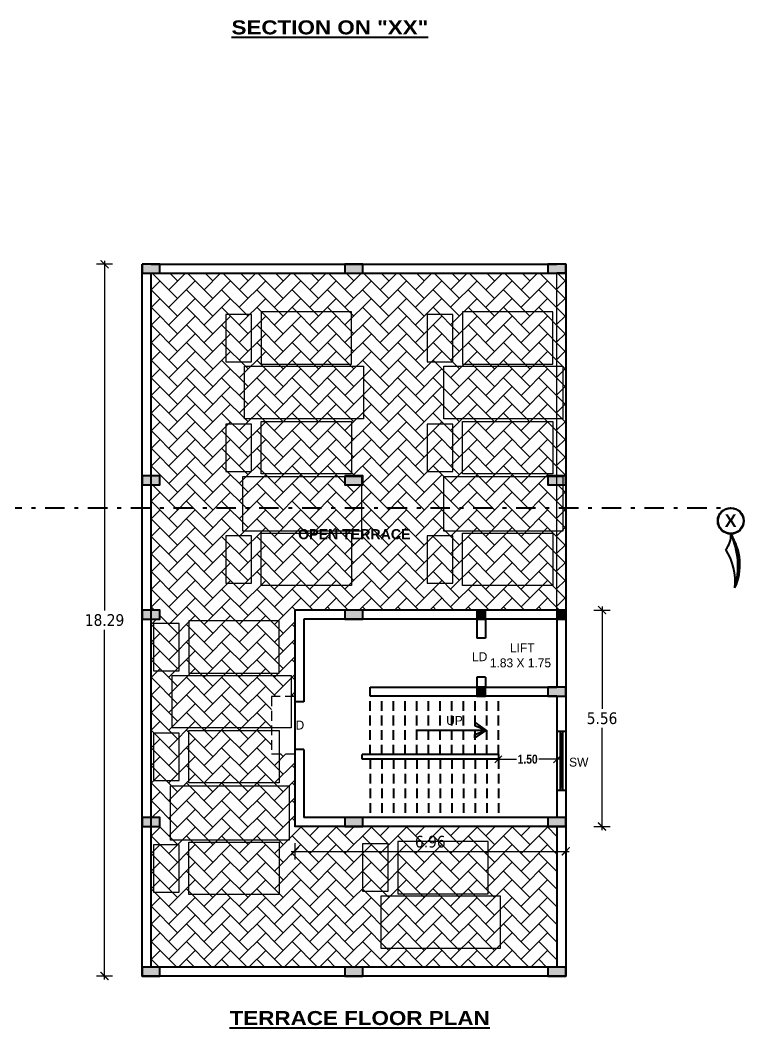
# Model space of a CAD drawing. Header units: metres. Extents: x 2770 to 3790, y -2264 to -643.
# Drawn here: x 3758.31 to 3776.91, y -2261.24 to -2235.36 of the extents above; entities that cross this region are included whole.
import ezdxf

# ---------------------------------------------------------------- set-up
doc = ezdxf.new("R2010")
doc.units = ezdxf.units.M
doc.header["$MEASUREMENT"] = 0
doc.header["$PDMODE"] = 2
for name, pattern in [('( Hidden )', [0.375, 0.25, -0.125]), ('DASHDOT', [1, 0.5, -0.25, 0, -0.25]), ('HIDDEN', [0.375, 0.25, -0.125])]:
    doc.linetypes.add(name, pattern=pattern)
for name, color, linetype in [('BLK_1_FLR_5_ROOF_AREA', 54, 'Continuous'), ('SOLAR_PANEL', 3, 'Continuous'), ('SOLAR_WATER_HEATER', 1, 'Continuous')]:
    doc.layers.add(name, color=color, linetype=linetype)
doc.styles.add('CEN-GOT', font='arialbd.ttf')
doc.styles.add('CGR', font='ariblk.ttf')
doc.styles.add('STYLE1', font='tahoma.ttf', dxfattribs={"height": 0.4})
doc.styles.add('STYLE2', font='tahoma.ttf', dxfattribs={"height": 0.3})
doc.styles.add('SVN RM', font='ARIALNB.TTF')
doc.dimstyles.new('STY', dxfattribs={"dimscale": 0.9, "dimtxt": 0.23, "dimasz": 0.18, "dimexe": 0.15, "dimexo": 0.6, "dimgap": 0.1, "dimtad": 1, "dimtih": 1, "dimtoh": 1, "dimzin": 0, "dimdsep": 46, "dimtxsty": 'STYLE1', "dimblk": 'CLOSEDBLANK', "dimcen": 0.09375, "dimdle": 0.1, "dimse1": 1, "dimse2": 1, "dimadec": 0, "dimazin": 0, "dimtfac": 1, "dimtmove": 2, "dimatfit": 2, "dimfxl": 0, "dimtolj": 1, "dimtzin": 0, "dimarcsym": 0})
doc.dimstyles.new('SVN - RM', dxfattribs={"dimtxt": 0.28, "dimasz": 0.18, "dimexe": 0.065, "dimexo": 0.15, "dimgap": 0.05, "dimtad": 1, "dimlfac": -1, "dimzin": 4, "dimdsep": 46, "dimtxsty": 'SVN RM', "dimcen": 0.09, "dimdle": 0.1, "dimclrd": 8, "dimclre": 8, "dimclrt": 3, "dimadec": 0, "dimazin": 0, "dimtfac": 0.5, "dimtofl": 0, "dimtmove": 2, "dimatfit": 3, "dimfxl": 0, "dimtolj": 1, "dimtzin": 0, "dimlwd": -1, "dimlwe": -1, "dimarcsym": 0})

# ---------------------------------------------------------------- blocks, each defined once
blk = doc.blocks.new('_OBLIQUE')
at = {"color": 0, "linetype": 'ByBlock'}
blk.add_line((-0.5, -0.5), (0.5, 0.5), dxfattribs=at)
blk = doc.blocks.new('*D351')
at = {"color": 8}
for p, q in [((3770.501, -2254.341), (3771.061, -2254.341)), ((3770.601, -2254.341), (3770.601, -2254.406)), ((3772.201, -2254.341), (3771.641, -2254.341)), ((3772.101, -2254.341), (3772.101, -2254.406))]:
    blk.add_line(p, q, dxfattribs=at)
at = {"layer": 'Defpoints', "color": 0, "linetype": 'ByBlock', "lineweight": -3}
for p in [(3770.601, -2254.341), (3772.101, -2254.341), (3772.101, -2254.341)]:
    blk.add_point(p, dxfattribs=at)
at = {"color": 8, "linetype": 'ByBlock', "xscale": 0.18, "yscale": 0.18, "zscale": 0.18, "rotation": 180}
blk.add_blockref('_OBLIQUE', (3770.601, -2254.341), dxfattribs=at)
at = {"color": 8, "linetype": 'ByBlock', "xscale": 0.18, "yscale": 0.18, "zscale": 0.18}
blk.add_blockref('_OBLIQUE', (3772.101, -2254.341), dxfattribs=at)
at = {"color": 4, "linetype": 'ByBlock', "lineweight": 40, "insert": (3771.351, -2254.341), "char_height": 0.23, "attachment_point": 5, "style": 'SVN RM'}
blk.add_mtext('\\A1;1.50', dxfattribs=at)
blk = doc.blocks.new('_ArchTick')
at = {"color": 0, "lineweight": 0, "const_width": 0.15}
blk.add_lwpolyline([(-0.5, -0.5), (0.5, 0.5)], dxfattribs=at)
blk = doc.blocks.new('*D375')
at = {"color": 0, "lineweight": -2}
for p, q in [((3760.479, -2241.536), (3760.479, -2250.522)), ((3760.686, -2241.626), (3760.272, -2241.626)), ((3760.479, -2260.001), (3760.479, -2251.016)), ((3760.686, -2259.911), (3760.272, -2259.911))]:
    blk.add_line(p, q, dxfattribs=at)
at = {"layer": 'Defpoints', "color": 0, "linetype": 'ByBlock', "lineweight": -3}
for p in [(3762.974, -2241.626), (3760.479, -2259.911), (3762.974, -2259.911)]:
    blk.add_point(p, dxfattribs=at)
at = {"color": 0, "linetype": 'ByBlock', "lineweight": -2, "xscale": 0.207, "yscale": 0.207, "zscale": 0.207}
for p, rotation in [((3760.479, -2241.626), 90), ((3760.479, -2259.911), 270)]:
    blk.add_blockref('_ArchTick', p, dxfattribs=dict(at, rotation=rotation))
at = {"color": 0, "linetype": 'ByBlock', "lineweight": -3, "insert": (3760.479, -2250.769), "char_height": 0.3, "attachment_point": 5, "style": 'STYLE2'}
blk.add_mtext('\\A1;18.29', dxfattribs=at)
blk = doc.blocks.new('*D376')
at = {"color": 0, "lineweight": -2}
for p, q in [((3773.055, -2250.511), (3773.469, -2250.511)), ((3773.262, -2250.421), (3773.262, -2253.046)), ((3773.262, -2256.161), (3773.262, -2253.537)), ((3773.055, -2256.071), (3773.469, -2256.071))]:
    blk.add_line(p, q, dxfattribs=at)
at = {"layer": 'Defpoints', "color": 0, "linetype": 'ByBlock', "lineweight": -3}
for p in [(3771.77, -2250.511), (3771.675, -2256.071), (3773.262, -2256.071)]:
    blk.add_point(p, dxfattribs=at)
at = {"color": 0, "linetype": 'ByBlock', "lineweight": -2, "xscale": 0.207, "yscale": 0.207, "zscale": 0.207}
for p, rotation in [((3773.262, -2250.511), 90), ((3773.262, -2256.071), 270)]:
    blk.add_blockref('_ArchTick', p, dxfattribs=dict(at, rotation=rotation))
at = {"color": 0, "linetype": 'ByBlock', "lineweight": -3, "insert": (3773.262, -2253.291), "char_height": 0.3, "attachment_point": 5, "style": 'STYLE2'}
blk.add_mtext('\\A1;5.56', dxfattribs=at)
blk = doc.blocks.new('*D377')
at = {"color": 0, "lineweight": -2}
for p, q in [((3765.367, -2256.501), (3765.367, -2256.915)), ((3772.331, -2256.501), (3772.331, -2256.915)), ((3765.277, -2256.708), (3772.421, -2256.708))]:
    blk.add_line(p, q, dxfattribs=at)
at = {"layer": 'Defpoints', "color": 0, "linetype": 'ByBlock', "lineweight": -3}
for p in [(3772.331, -2255.468), (3765.367, -2255.857), (3772.331, -2256.708)]:
    blk.add_point(p, dxfattribs=at)
at = {"color": 0, "linetype": 'ByBlock', "lineweight": -2, "xscale": 0.207, "yscale": 0.207, "zscale": 0.207, "rotation": 180}
blk.add_blockref('_ArchTick', (3765.367, -2256.708), dxfattribs=at)
at = {"color": 0, "linetype": 'ByBlock', "lineweight": -2, "xscale": 0.207, "yscale": 0.207, "zscale": 0.207}
blk.add_blockref('_ArchTick', (3772.331, -2256.708), dxfattribs=at)
at = {"color": 0, "linetype": 'ByBlock', "lineweight": -3, "insert": (3768.849, -2256.462), "char_height": 0.3, "attachment_point": 5, "style": 'STYLE2'}
blk.add_mtext('\\A1;6.96', dxfattribs=at)

msp = doc.modelspace()

# ---------------------------------------------------------------- hatches: boundary and pattern name
at = {"linetype": 'ByBlock', "lineweight": 40}
h = msp.add_hatch(color=7, dxfattribs=at)
h.dxf.hatch_style = 1
h.paths.add_polyline_path([(3761.44324, -2241.62606), (3761.44324, -2241.85606), (3761.90324, -2241.85606), (3761.90324, -2241.62606)])
h = msp.add_hatch(color=7, dxfattribs=at)
h.dxf.hatch_style = 1
h.paths.add_polyline_path([(3766.65709, -2241.62606), (3766.65709, -2241.85606), (3767.11709, -2241.85606), (3767.11709, -2241.62606)])
h = msp.add_hatch(color=7, dxfattribs=at)
h.dxf.hatch_style = 1
h.paths.add_polyline_path([(3771.87093, -2241.62606), (3771.87093, -2241.85606), (3772.33093, -2241.85606), (3772.33093, -2241.62606)])
at = {"linetype": 'ByBlock', "lineweight": -3}
h = msp.add_hatch(dxfattribs=at)
h.set_pattern_fill('AR-HBONE', scale=0.08)
h.set_pattern_definition([(45, (-15.74317, 3.71608), (0, 0.45254834), [0.96, -0.32]), (135, (-15.5169, 3.94235), (0, 0.45254834), [0.96, -0.32])])
h.paths.add_polyline_path([(3765.36709, -2250.51149), (3770.04093, -2250.51149), (3770.04093, -2250.51149), (3770.27093, -2250.51149), (3772.10093, -2250.51149), (3772.33093, -2250.51149), (3772.33093, -2247.47848), (3761.67324, -2247.47848), (3761.67324, -2250.51149), (3761.90324, -2250.51149), (3761.90324, -2250.74149), (3761.67324, -2250.74149), (3761.67324, -2255.84149), (3761.90324, -2255.84149), (3761.90324, -2256.07149), (3761.67324, -2256.07149), (3761.67324, -2259.68148), (3761.90324, -2259.68148), (3771.87093, -2259.68149), (3771.87093, -2259.68148), (3772.10093, -2259.68148), (3772.10093, -2256.07149), (3771.87093, -2256.07149), (3765.36709, -2256.07149), (3765.36709, -2254.2053), (3764.76709, -2254.2053), (3764.76709, -2252.72782), (3765.36709, -2252.72782)])
h.paths.add_polyline_path([(3772.33093, -2242.23553), (3761.67324, -2242.23553), (3761.67324, -2247.06539), (3761.90324, -2247.06539), (3761.90324, -2247.29539), (3761.67324, -2247.29539), (3761.67324, -2247.47848), (3772.33093, -2247.47848), (3772.33093, -2247.29539), (3771.87093, -2247.29539), (3771.87093, -2247.06539), (3772.33093, -2247.06539)])
h.paths.add_polyline_path([(3767.11709, -2247.06539), (3767.11709, -2247.29539), (3766.65709, -2247.29539), (3766.65709, -2247.06539)], flags=16)
h.paths.add_polyline_path([(3772.33093, -2241.85606), (3771.87093, -2241.85606), (3761.67324, -2241.85606), (3761.67324, -2242.23553), (3772.33093, -2242.23553)])
at = {"linetype": 'ByBlock', "lineweight": 40}
h = msp.add_hatch(color=7, dxfattribs=at)
h.dxf.hatch_style = 1
h.paths.add_polyline_path([(3761.44324, -2247.06539), (3761.44324, -2247.29539), (3761.90324, -2247.29539), (3761.90324, -2247.06539)])
h = msp.add_hatch(color=7, dxfattribs=at)
h.dxf.hatch_style = 1
h.paths.add_polyline_path([(3766.65709, -2247.06539), (3766.65709, -2247.29539), (3767.11709, -2247.29539), (3767.11709, -2247.06539)])
h = msp.add_hatch(color=7, dxfattribs=at)
h.dxf.hatch_style = 1
h.paths.add_polyline_path([(3771.87093, -2247.06539), (3771.87093, -2247.29539), (3772.33093, -2247.29539), (3772.33093, -2247.06539)])
at = {"lineweight": 40, "ltscale": 1.5}
msp.add_hatch(color=7, dxfattribs=at).paths.add_polyline_path([(3776.67774, -2249.94126, 0.18028788), (3776.57069, -2248.5553, -0.2555509)])
msp.add_hatch(color=7, dxfattribs=at).paths.add_polyline_path([(3776.67774, -2249.94126, 0.18028788), (3776.57069, -2248.5553, -0.2555509)])
at = {"linetype": 'ByBlock', "lineweight": 40}
h = msp.add_hatch(color=7, dxfattribs=at)
h.dxf.hatch_style = 1
h.paths.add_polyline_path([(3761.44324, -2250.51149), (3761.44324, -2250.74149), (3761.90324, -2250.74149), (3761.90324, -2250.51149)])
h = msp.add_hatch(color=7, dxfattribs=at)
h.dxf.hatch_style = 1
h.paths.add_polyline_path([(3766.65709, -2250.51149), (3766.65709, -2250.74149), (3767.11709, -2250.74149), (3767.11709, -2250.51149)])
h = msp.add_hatch(color=7, dxfattribs=at)
h.dxf.hatch_style = 1
h.paths.add_polyline_path([(3770.04093, -2250.51149), (3770.04093, -2250.74149), (3770.27093, -2250.74149), (3770.27093, -2250.51149)])
h = msp.add_hatch(color=7, dxfattribs=at)
h.dxf.hatch_style = 1
h.paths.add_polyline_path([(3772.10093, -2250.51149), (3772.10093, -2250.74149), (3772.33093, -2250.74149), (3772.33093, -2250.51149)])
h = msp.add_hatch(color=7, dxfattribs=at)
h.dxf.hatch_style = 1
h.paths.add_polyline_path([(3770.04093, -2252.49149), (3770.04093, -2252.72149), (3770.27093, -2252.72149), (3770.27093, -2252.49149)])
h = msp.add_hatch(color=7, dxfattribs=at)
h.dxf.hatch_style = 1
h.paths.add_polyline_path([(3771.87093, -2252.49149), (3771.87093, -2252.72149), (3772.33093, -2252.72149), (3772.33093, -2252.49149)])
h = msp.add_hatch(color=7, dxfattribs=at)
h.dxf.hatch_style = 1
h.paths.add_polyline_path([(3771.87093, -2252.49149), (3771.87093, -2252.72149), (3772.33093, -2252.72149), (3772.33093, -2252.49149)])
h = msp.add_hatch(color=7, dxfattribs=at)
h.dxf.hatch_style = 1
h.paths.add_polyline_path([(3761.44324, -2255.84149), (3761.44324, -2256.07149), (3761.90324, -2256.07149), (3761.90324, -2255.84149)])
h = msp.add_hatch(color=7, dxfattribs=at)
h.dxf.hatch_style = 1
h.paths.add_polyline_path([(3766.65709, -2255.84149), (3766.65709, -2256.07149), (3767.11709, -2256.07149), (3767.11709, -2255.84149)])
h = msp.add_hatch(color=7, dxfattribs=at)
h.dxf.hatch_style = 1
h.paths.add_polyline_path([(3771.87093, -2255.84149), (3771.87093, -2256.07149), (3772.33093, -2256.07149), (3772.33093, -2255.84149)])
h = msp.add_hatch(color=7, dxfattribs=at)
h.dxf.hatch_style = 1
h.paths.add_polyline_path([(3771.87093, -2255.84149), (3771.87093, -2256.07149), (3772.33093, -2256.07149), (3772.33093, -2255.84149)])
h = msp.add_hatch(color=7, dxfattribs=at)
h.dxf.hatch_style = 1
h.paths.add_polyline_path([(3761.44324, -2259.68148), (3761.44324, -2259.91148), (3761.90324, -2259.91148), (3761.90324, -2259.68148)])
h = msp.add_hatch(color=7, dxfattribs=at)
h.dxf.hatch_style = 1
h.paths.add_polyline_path([(3766.65709, -2259.68149), (3766.65709, -2259.91149), (3767.11709, -2259.91149), (3767.11709, -2259.68149)])
h = msp.add_hatch(color=7, dxfattribs=at)
h.dxf.hatch_style = 1
h.paths.add_polyline_path([(3771.87093, -2259.68148), (3771.87093, -2259.91148), (3772.33093, -2259.91148), (3772.33093, -2259.68148)])
h = msp.add_hatch(color=7, dxfattribs=at)
h.dxf.hatch_style = 1
h.paths.add_polyline_path([(3771.87093, -2259.68149), (3771.87093, -2259.91149), (3772.33093, -2259.91149), (3772.33093, -2259.68149)])

# ---------------------------------------------------------------- linework, layer by layer
at = {"color": 7, "linetype": 'ByBlock', "lineweight": 40}
for p, q in [((3761.44324, -2259.91149), (3761.44324, -2241.62606)), ((3772.33093, -2241.62606), (3772.33093, -2259.91149)), ((3761.67324, -2259.68149), (3761.67324, -2241.85606)), ((3772.10093, -2241.84754), (3772.32954, -2241.84754)), ((3772.10093, -2250.51149), (3765.36709, -2250.51149)), ((3765.36709, -2250.51149), (3765.36709, -2256.07149)), ((3765.59709, -2250.74149), (3765.59709, -2252.87149)), ((3770.04093, -2250.74149), (3765.59709, -2250.74149)), ((3770.04093, -2250.74149), (3770.04093, -2251.23149)), ((3770.27093, -2250.74149), (3770.27093, -2251.23149)), ((3772.10093, -2250.74149), (3770.27093, -2250.74149)), ((3772.10093, -2250.74149), (3772.10093, -2252.49149)), ((3770.27093, -2251.23149), (3770.04093, -2251.23149)), ((3770.04093, -2252.23149), (3770.04093, -2252.49149)), ((3770.27093, -2252.23149), (3770.04093, -2252.23149)), ((3770.27093, -2252.23149), (3770.27093, -2252.49149)), ((3767.30093, -2252.72149), (3767.30093, -2252.49149)), ((3765.59709, -2252.87149), (3765.36709, -2252.87149)), ((3772.10093, -2252.72149), (3767.30093, -2252.72149)), ((3772.10093, -2252.72149), (3772.10093, -2255.84149)), ((3772.10093, -2253.62061), (3772.32954, -2253.62061)), ((3772.19297, -2255.14061), (3772.19297, -2253.62061)), ((3772.25697, -2253.70182), (3772.19297, -2253.70182)), ((3772.25697, -2255.14061), (3772.25697, -2253.62061)), ((3765.59709, -2254.09149), (3765.36709, -2254.09149)), ((3765.59709, -2254.09149), (3765.59709, -2255.84149)), ((3770.60093, -2254.22149), (3767.10093, -2254.22149)), ((3767.10093, -2254.34149), (3767.10093, -2254.22149)), ((3770.60093, -2254.34149), (3767.10093, -2254.34149)), ((3772.10093, -2254.32149), (3772.10093, -2255.84149)), ((3772.10093, -2254.32149), (3772.10093, -2255.84149)), ((3772.10093, -2255.14061), (3772.32954, -2255.14061)), ((3772.19297, -2255.0594), (3772.25697, -2255.0594)), ((3772.10093, -2256.07149), (3765.36709, -2256.07149)), ((3772.10093, -2255.84149), (3765.59709, -2255.84149)), ((3772.10093, -2255.84149), (3767.10093, -2255.84149)), ((3770.04093, -2256.07149), (3767.10093, -2256.07149)), ((3772.10093, -2256.07149), (3769.96093, -2256.07149)), ((3772.10093, -2255.84149), (3770.27093, -2255.84149)), ((3772.10093, -2256.07149), (3770.27093, -2256.07149)), ((3772.33093, -2255.84149), (3771.87093, -2255.84149)), ((3772.33093, -2255.84149), (3771.87093, -2255.84149)), ((3772.33093, -2256.07149), (3771.87093, -2256.07149)), ((3772.33093, -2256.07149), (3771.87093, -2256.07149)), ((3772.10093, -2256.07149), (3772.10093, -2259.68149)), ((3771.87093, -2259.68149), (3761.90324, -2259.68149)), ((3772.33093, -2259.68149), (3771.87093, -2259.68149)), ((3772.33093, -2259.91149), (3761.44324, -2259.91149))]:
    msp.add_line(p, q, dxfattribs=at)
at = {"color": 7, "linetype": 'DASHDOT', "lineweight": 40}
msp.add_line((3739.15296, -2247.88394), (3776.57023, -2247.88394), dxfattribs=at)
at = {"color": 7, "linetype": 'HIDDEN', "lineweight": 40}
for p, q in [((3767.30093, -2254.22149), (3767.30093, -2252.72149)), ((3767.60093, -2254.22149), (3767.60093, -2252.72149)), ((3767.90093, -2254.22149), (3767.90093, -2252.72149)), ((3768.20093, -2254.22149), (3768.20093, -2252.72149)), ((3768.50093, -2254.22149), (3768.50093, -2252.72149)), ((3768.80093, -2254.22149), (3768.80093, -2252.72149)), ((3769.10093, -2254.22149), (3769.10093, -2252.72149)), ((3769.40093, -2254.22149), (3769.40093, -2252.72149)), ((3769.70093, -2254.22149), (3769.70093, -2252.72149)), ((3770.00093, -2254.22149), (3770.00093, -2252.72149)), ((3770.30093, -2254.22149), (3770.30093, -2252.72149)), ((3770.60093, -2254.22149), (3770.60093, -2252.72149)), ((3767.30093, -2254.34149), (3767.30093, -2255.84149)), ((3767.60093, -2254.34149), (3767.60093, -2255.84149)), ((3767.90093, -2254.34149), (3767.90093, -2255.84149)), ((3768.20093, -2254.34149), (3768.20093, -2255.84149)), ((3768.50093, -2254.34149), (3768.50093, -2255.84149)), ((3768.80093, -2254.34149), (3768.80093, -2255.84149)), ((3769.10093, -2254.34149), (3769.10093, -2255.84149)), ((3769.40093, -2254.34149), (3769.40093, -2255.84149)), ((3769.70093, -2254.34149), (3769.70093, -2255.84149)), ((3770.00093, -2254.34149), (3770.00093, -2255.84149)), ((3770.30093, -2254.34149), (3770.30093, -2255.84149)), ((3770.60093, -2254.34149), (3770.60093, -2255.84149))]:
    msp.add_line(p, q, dxfattribs=at)
at = {"color": 7, "lineweight": 40}
msp.add_line((3768.48093, -2253.59149), (3770.28093, -2253.59149), dxfattribs=at)
at = {"color": 7, "linetype": 'ByBlock', "lineweight": 40}
for points in [[(3761.44324, -2241.62606), (3761.44324, -2241.85606), (3761.90324, -2241.85606), (3761.90324, -2241.62606), (3761.44324, -2241.62606)], [(3761.67324, -2241.62606), (3772.10093, -2241.62606)], [(3766.65709, -2241.62606), (3766.65709, -2241.85606), (3767.11709, -2241.85606), (3767.11709, -2241.62606), (3766.65709, -2241.62606)], [(3771.87093, -2241.62606), (3771.87093, -2241.85606), (3772.33093, -2241.85606), (3772.33093, -2241.62606), (3771.87093, -2241.62606)], [(3761.67324, -2241.85606), (3772.10093, -2241.85606)], [(3761.44324, -2247.06539), (3761.44324, -2247.29539), (3761.90324, -2247.29539), (3761.90324, -2247.06539), (3761.44324, -2247.06539)], [(3766.65709, -2247.06539), (3766.65709, -2247.29539), (3767.11709, -2247.29539), (3767.11709, -2247.06539), (3766.65709, -2247.06539)], [(3771.87093, -2247.06539), (3771.87093, -2247.29539), (3772.33093, -2247.29539), (3772.33093, -2247.06539), (3771.87093, -2247.06539)], [(3761.44324, -2250.51149), (3761.44324, -2250.74149), (3761.90324, -2250.74149), (3761.90324, -2250.51149), (3761.44324, -2250.51149)], [(3766.65709, -2250.51149), (3766.65709, -2250.74149), (3767.11709, -2250.74149), (3767.11709, -2250.51149), (3766.65709, -2250.51149)], [(3770.04093, -2250.51149), (3770.04093, -2250.74149), (3770.27093, -2250.74149), (3770.27093, -2250.51149), (3770.04093, -2250.51149)], [(3772.10093, -2250.51149), (3772.10093, -2250.74149), (3772.33093, -2250.74149), (3772.33093, -2250.51149), (3772.10093, -2250.51149)], [(3767.30093, -2252.49149), (3770.04093, -2252.49149)], [(3770.04093, -2252.49149), (3770.04093, -2252.72149), (3770.27093, -2252.72149), (3770.27093, -2252.49149), (3770.04093, -2252.49149)], [(3770.27093, -2252.49149), (3772.10093, -2252.49149)], [(3771.87093, -2252.49149), (3771.87093, -2252.72149), (3772.33093, -2252.72149), (3772.33093, -2252.49149), (3771.87093, -2252.49149)], [(3771.87093, -2252.49149), (3771.87093, -2252.72149), (3772.33093, -2252.72149), (3772.33093, -2252.49149), (3771.87093, -2252.49149)], [(3770.60093, -2254.22149), (3770.60093, -2254.34149)], [(3761.44324, -2255.84149), (3761.44324, -2256.07149), (3761.90324, -2256.07149), (3761.90324, -2255.84149), (3761.44324, -2255.84149)], [(3766.65709, -2255.84149), (3766.65709, -2256.07149), (3767.11709, -2256.07149), (3767.11709, -2255.84149), (3766.65709, -2255.84149)], [(3771.87093, -2255.84149), (3771.87093, -2256.07149), (3772.33093, -2256.07149), (3772.33093, -2255.84149), (3771.87093, -2255.84149)], [(3771.87093, -2255.84149), (3771.87093, -2256.07149), (3772.33093, -2256.07149), (3772.33093, -2255.84149), (3771.87093, -2255.84149)], [(3761.44324, -2259.68148), (3761.44324, -2259.91148), (3761.90324, -2259.91148), (3761.90324, -2259.68148), (3761.44324, -2259.68148)], [(3766.65709, -2259.68149), (3766.65709, -2259.91149), (3767.11709, -2259.91149), (3767.11709, -2259.68149), (3766.65709, -2259.68149)], [(3771.87093, -2259.68148), (3771.87093, -2259.91148), (3772.33093, -2259.91148), (3772.33093, -2259.68148), (3771.87093, -2259.68148)], [(3771.87093, -2259.68149), (3771.87093, -2259.91149), (3772.33093, -2259.91149), (3772.33093, -2259.68149), (3771.87093, -2259.68149)]]:
    msp.add_lwpolyline(points, dxfattribs=at)
at = {"color": 7, "linetype": '( Hidden )', "lineweight": -3}
msp.add_lwpolyline([(3765.36709, -2252.72782), (3764.76709, -2252.72782), (3764.76709, -2254.2053), (3765.36709, -2254.2053)], dxfattribs=at)
at = {"color": 7, "lineweight": 40}
for points in [[(3770.28093, -2253.59149), (3769.98934, -2253.3917), (3769.98934, -2253.47733), (3770.28093, -2253.59149)], [(3770.28093, -2253.59149), (3769.98934, -2253.79127), (3769.98934, -2253.70564), (3770.28093, -2253.59149)]]:
    msp.add_lwpolyline(points, dxfattribs=at)
at = {"color": 7, "linetype": 'ByBlock', "lineweight": 40, "const_width": 0.01905}
msp.add_lwpolyline([(3772.22497, -2255.0594), (3772.22497, -2253.70182)], dxfattribs=at)
at = {"color": 7, "lineweight": 40, "ltscale": 1.5}
for radius in [0.33568, 0.32568]:
    msp.add_circle((3776.57023, -2248.21962), radius, dxfattribs=at)
for centre, radius, start, end in [((3776.03837, -2248.59937), 0.53415, 318.910039, 4.732354), ((3776.03837, -2248.59937), 0.53415, 318.910039, 4.732354), ((3774.76482, -2249.39189), 1.99024, 343.976593, 24.856391), ((3775.35691, -2249.34616), 1.4487, 335.746122, 33.086862), ((3774.76482, -2249.39189), 1.99024, 343.976593, 24.856391), ((3775.35691, -2249.34616), 1.4487, 335.746122, 33.086862), ((3775.07339, -2249.80098), 1.61047, 355.002685, 31.87919), ((3775.07339, -2249.80098), 1.61047, 355.002685, 31.87919)]:
    msp.add_arc(centre, radius, start, end, dxfattribs=at)
at = {"layer": 'BLK_1_FLR_5_ROOF_AREA', "color": 54, "linetype": 'ByBlock', "lineweight": -3}
msp.add_lwpolyline([(3765.36939, -2250.51607), (3772.10324, -2250.51607), (3772.10324, -2241.85606), (3761.67324, -2241.85606), (3761.67324, -2259.68607), (3772.10093, -2259.68149), (3772.10093, -2256.07149), (3765.36939, -2256.07607), (3765.36939, -2250.51607)], close=True, dxfattribs=at)
at = {"layer": 'SOLAR_PANEL', "color": 3, "linetype": 'ByBlock', "lineweight": -3}
for points in [[(3766.82817, -2242.84939), (3764.50397, -2242.84939), (3764.50397, -2244.19339), (3766.82817, -2244.19339)], [(3771.99918, -2242.84939), (3769.67498, -2242.84939), (3769.67498, -2244.19339), (3771.99918, -2244.19339)], [(3764.0775, -2245.5995), (3764.0775, -2244.24924), (3767.13118, -2244.24924), (3767.13118, -2245.5995)], [(3769.20119, -2245.5995), (3769.20119, -2244.24924), (3772.25488, -2244.24924), (3772.25488, -2245.5995)], [(3764.50397, -2245.66786), (3766.82817, -2245.66786), (3766.82817, -2247.01186), (3764.50397, -2247.01186)], [(3769.67498, -2245.66786), (3771.99918, -2245.66786), (3771.99918, -2247.01186), (3769.67498, -2247.01186)], [(3764.03018, -2248.48326), (3764.03018, -2247.08298), (3767.08387, -2247.08298), (3767.08387, -2248.48326)], [(3769.20119, -2248.48326), (3769.20119, -2247.08298), (3772.25488, -2247.08298), (3772.25488, -2248.48326)], [(3764.50397, -2248.53577), (3766.82817, -2248.53577), (3766.82817, -2249.87977), (3764.50397, -2249.87977)], [(3769.67498, -2248.53577), (3771.99918, -2248.53577), (3771.99918, -2249.87977), (3769.67498, -2249.87977)], [(3764.96902, -2250.78946), (3762.64481, -2250.78946), (3762.64481, -2252.13346), (3764.96902, -2252.13346)], [(3762.21834, -2253.53956), (3762.21834, -2252.18931), (3765.27202, -2252.18931), (3765.27202, -2253.53956)], [(3762.64481, -2253.60793), (3764.96902, -2253.60793), (3764.96902, -2254.95193), (3762.64481, -2254.95193)], [(3762.17103, -2256.42333), (3762.17103, -2255.02305), (3765.22471, -2255.02305), (3765.22471, -2256.42333)], [(3762.64481, -2256.47584), (3764.96902, -2256.47584), (3764.96902, -2257.81984), (3762.64481, -2257.81984)], [(3770.33862, -2256.45382), (3768.01441, -2256.45382), (3768.01441, -2257.79782), (3770.33862, -2257.79782)], [(3767.58794, -2259.20392), (3767.58794, -2257.85367), (3770.64163, -2257.85367), (3770.64163, -2259.20392)]]:
    msp.add_lwpolyline(points, close=True, dxfattribs=at)
at = {"layer": 'SOLAR_WATER_HEATER', "color": 3, "linetype": 'ByBlock', "lineweight": -3}
for points in [[(3764.25454, -2242.91479), (3763.59384, -2242.91479), (3763.59384, -2244.13079), (3764.25454, -2244.13079)], [(3769.42555, -2242.91479), (3768.76486, -2242.91479), (3768.76486, -2244.13079), (3769.42555, -2244.13079)], [(3764.25454, -2245.73325), (3763.59384, -2245.73325), (3763.59384, -2246.94925), (3764.25454, -2246.94925)], [(3769.42555, -2245.73325), (3768.76486, -2245.73325), (3768.76486, -2246.94925), (3769.42555, -2246.94925)], [(3764.25454, -2248.60117), (3763.59384, -2248.60117), (3763.59384, -2249.81717), (3764.25454, -2249.81717)], [(3769.42555, -2248.60117), (3768.76486, -2248.60117), (3768.76486, -2249.81717), (3769.42555, -2249.81717)], [(3762.39538, -2250.85485), (3761.73469, -2250.85485), (3761.73469, -2252.07085), (3762.39538, -2252.07085)], [(3762.39538, -2253.67332), (3761.73469, -2253.67332), (3761.73469, -2254.88932), (3762.39538, -2254.88932)], [(3762.39538, -2256.54123), (3761.73469, -2256.54123), (3761.73469, -2257.75723), (3762.39538, -2257.75723)], [(3767.76499, -2256.51921), (3767.10429, -2256.51921), (3767.10429, -2257.73521), (3767.76499, -2257.73521)]]:
    msp.add_lwpolyline(points, close=True, dxfattribs=at)

# ---------------------------------------------------------------- texts
at = {"color": 7, "lineweight": 40, "ltscale": 1.5, "style": 'CEN-GOT'}
msp.add_text('X', height=0.32, dxfattribs=at).set_placement((3776.41668, -2248.37318))
at = {"color": 7, "lineweight": 40, "char_height": 0.36, "width": 16.2707985, "attachment_point": 2, "style": 'CGR'}
for s, insert in [('{\\LSECTION ON "XX"}', (3766.2691, -2235.36291)), ('{\\LTERRACE FLOOR PLAN}', (3767.03429, -2260.80986))]:
    msp.add_mtext(s, dxfattribs=dict(at, insert=insert))
at = {"color": 7, "lineweight": 40, "ltscale": 1.5, "style": 'CEN-GOT'}
for s, insert, char_height, width, attachment_point in [('{\\W4.5437; }OPEN TERRACE', (3764.99579, -2248.43116), 0.26, 3.7690656, 1), ('{\\fFootlight MT Light|b0|i0|c0|p18;\\W5.1042;  \\W1;LIFT\\P{\\W4.168364; }1.83 X 1.75}', (3770.02336, -2251.9844), 0.23, 2.4007382, 7), ('\\pt3.45;{\\fFootlight MT Light|b0|i0|c0|p18;LD}', (3769.92163, -2251.82322), 0.23, 2.4007382, 7), ('\\pt3.45;{\\fFootlight MT Light|b0|i0|c0|p18;D}', (3765.38793, -2253.57865), 0.23, 2.4007382, 7), ('\\pt3.45;{\\fFootlight MT Light|b0|i0|c0|p18;UP}', (3769.25733, -2253.46494), 0.23, 2.4007382, 7), ('\\pt3.45;{\\fFootlight MT Light|b0|i0|c0|p18;SW}', (3772.41589, -2254.53538), 0.23, 2.4007382, 7)]:
    msp.add_mtext(s, dxfattribs=dict(at, insert=insert, char_height=char_height, width=width, attachment_point=attachment_point))

# ---------------------------------------------------------------- dimensions: what is measured, and where the dimension line sits
at = {"color": 7, "linetype": 'ByBlock', "lineweight": -3}
for base, p1, p2, picture, middle in [((3760.47853, -2259.91149), (3762.97356, -2241.62606), (3762.97356, -2259.91149), '*D375', (3760.47853, -2250.76877)), ((3773.26214, -2256.07149), (3771.77037, -2250.51149), (3771.67477, -2256.07149), '*D376', (3773.26214, -2253.29149))]:
    dim = msp.add_linear_dim(base=base, p1=p1, p2=p2, angle=90, dimstyle='STY', override={"dimtxt": 0.3, "dimasz": 0.23, "dimexe": 0.23, "dimexo": 0.23, "dimtxsty": 'STYLE2', "dimblk": 'ArchTick', "dimcen": 0.23, "dimse1": 0, "dimse2": 0, "dimldrblk": 'ArchTick', "dimfxl": 0.23, "dimfxlon": 1, "dimtfill": 1, "dimtfillclr": 256, "dimarcsym": 1}, dxfattribs=at)
    dim.commit()
    dim.dimension.update_dxf_attribs({"geometry": picture, "text_midpoint": middle})
at = {"color": 7, "linetype": 'ByBlock', "lineweight": 40}
dim = msp.add_linear_dim(base=(3772.10093, -2254.34149), p1=(3770.60093, -2254.34149), p2=(3772.10093, -2254.34149), dimstyle='SVN - RM', override={"dimtxt": 0.23, "dimblk1": 'OBLIQUE', "dimblk2": 'OBLIQUE', "dimsah": 1, "dimclrt": 4}, dxfattribs=at)
dim.commit()
dim.dimension.update_dxf_attribs({"geometry": '*D351', "text_midpoint": (3771.35093, -2254.34149), "dimtype": 160})
at = {"color": 7, "linetype": 'ByBlock', "lineweight": -3}
dim = msp.add_linear_dim(base=(3772.33093, -2256.7081), p1=(3765.36709, -2255.85734), p2=(3772.33093, -2255.46788), dimstyle='STY', override={"dimtxt": 0.3, "dimasz": 0.23, "dimexe": 0.23, "dimexo": 0.23, "dimtxsty": 'STYLE2', "dimblk": 'ArchTick', "dimcen": 0.23, "dimse1": 0, "dimse2": 0, "dimldrblk": 'ArchTick', "dimfxl": 0.23, "dimfxlon": 1, "dimtfill": 1, "dimtfillclr": 256, "dimarcsym": 1}, dxfattribs=at)
dim.commit()
dim.dimension.update_dxf_attribs({"geometry": '*D377', "text_midpoint": (3768.84901, -2256.46196)})

doc.saveas('drawing.dxf')
